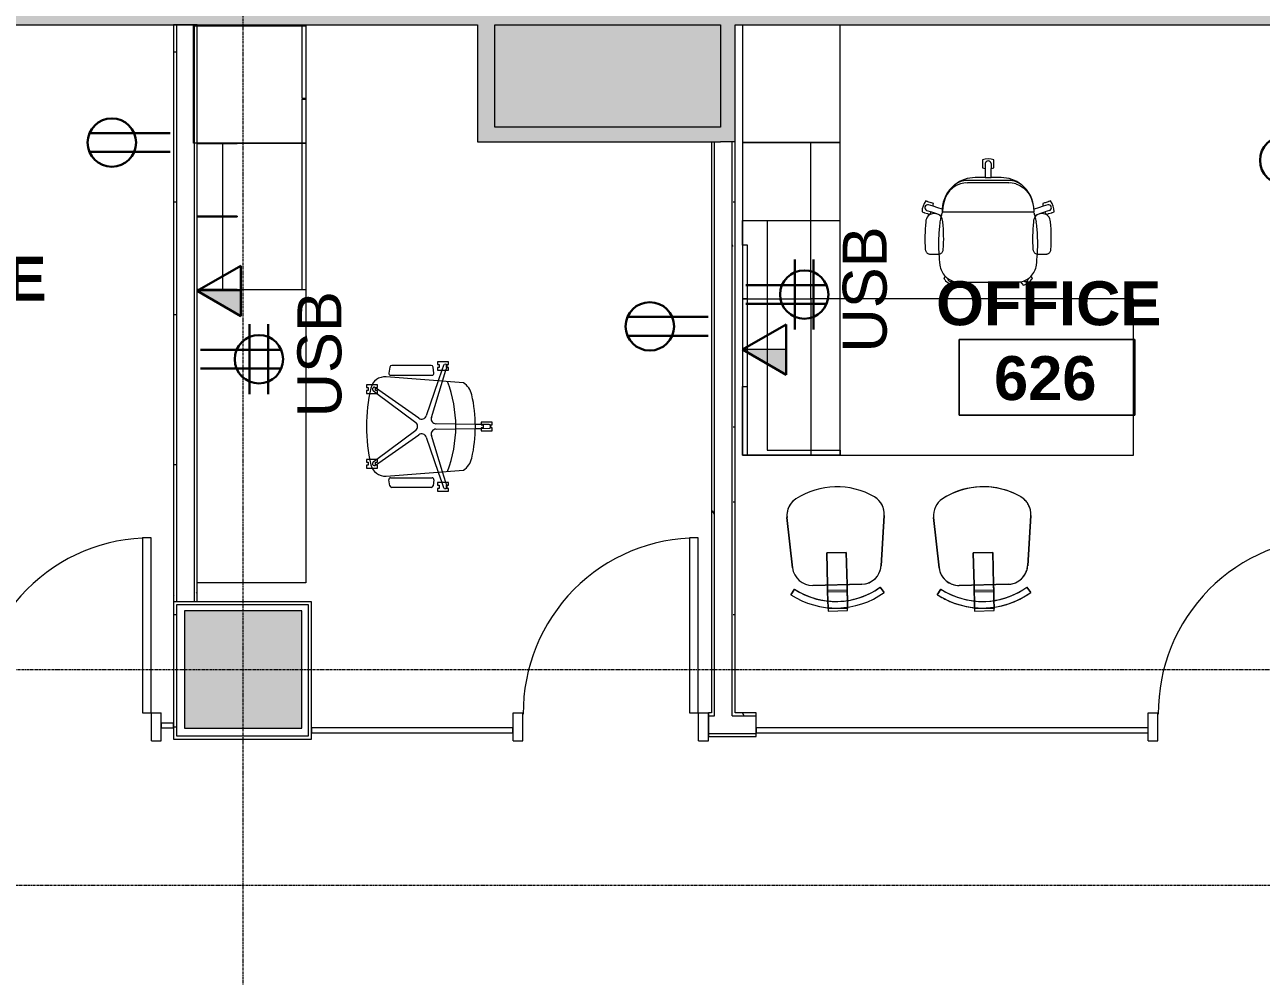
# Model space of a CAD drawing. Header units: inches. Extents: x 2468 to 4886, y -16 to 1381.
# Drawn here: x 3687.3 to 3940.4, y 517.3 to 712.1 of the extents above; entities that cross this region are included whole.
import ezdxf

# ---------------------------------------------------------------- set-up
doc = ezdxf.new("R2010")
doc.units = ezdxf.units.IN
doc.header["$MEASUREMENT"] = 0
doc.linetypes.add('Grid Line 1_2_', pattern=[0.875, 0.5, -0.125, 0.125, -0.125])
for name, color, linetype, lineweight in [('A-ANNO-NOTE', 131, 'Continuous', 30), ('A-AREA-IDEN', 2, 'Continuous', 9), ('A-DETL-GENF', 92, 'Continuous', 9), ('A-DETL-THIN', 151, 'Continuous', 9), ('A-DOOR', 31, 'Continuous', 13), ('A-DOOR-FRAM', 31, 'Continuous', 20), ('A-GLAZ-CURT', 52, 'Continuous', 9), ('A-WALL', 113, 'Continuous', 13), ('A-WALL-PATT', 111, 'Continuous', 13), ('I-FURN', 30, 'Continuous', 9), ('I-FURN-PNLS', 30, 'Continuous', 9), ('I-WALL', 2, 'Continuous', 13), ('S-COLS', 52, 'Continuous', 13), ('S-GRID', 1, 'Continuous', 9)]:
    doc.layers.add(name, color=color, linetype=linetype, lineweight=lineweight)
doc.styles.add('Swis721 Lt BT', font='swissl.ttf', dxfattribs={"height": 9})
doc.styles.add('Swis721 Lt BT_B', font='', dxfattribs={"height": 9})
doc.styles.get('Swis721 Lt BT_B').set_extended_font_data('Swis721 Lt BT', bold=True)
pattern_1 = [(0, (0, 0), (30.72, 7.68), [1.267, -21.773, 1.267, -21.773, -122.88]), (0, (0, 0), (30.72, 7.68), [-46.08, 1.267, -44.813, 1.267, -21.773, -53.76]), (0, (0, 0), (30.72, 7.68), [-115.2, 1.267, -14.093, 1.267, -37.133]), (120, (11.52, 3.84), (-22.011075, 22.7643), [1.267, -21.773, 1.267, -21.773, -122.88]), (120, (11.52, 3.84), (-22.011075, 22.7643), [-46.08, 1.267, -44.813, 1.267, -21.773, -53.76]), (120, (11.52, 3.84), (-22.011075, 22.7643), [-115.2, 1.267, -14.093, 1.267, -37.133]), (240, (15.36, 19.2), (-8.708925, -30.4443), [1.267, -21.773, 1.267, -21.773, -122.88]), (240, (15.36, 19.2), (-8.708925, -30.4443), [-46.08, 1.267, -44.813, 1.267, -21.773, -53.76]), (240, (15.36, 19.2), (-8.708925, -30.4443), [-115.2, 1.267, -14.093, 1.267, -37.133])]

# ---------------------------------------------------------------- blocks, each defined once
blk = doc.blocks.new('Concrete-Rectangular-Column - 24 x 24-4901126-6TH FLOOR POWER _ SIGNAL')
at = {"layer": 'S-COLS', "lineweight": 9}
blk.add_hatch(color=7, dxfattribs=at).paths.add_polyline_path([(-12, -12), (12, -12), (12, 12), (-12, 12), (-12, 8.85)], flags=0)
at = {"layer": 'S-COLS', "color": 8, "lineweight": 20}
for p, q in [((12, 12), (-12, 12)), ((-12, 12), (-12, -12)), ((12, -12), (12, 12)), ((-12, -12), (12, -12))]:
    blk.add_line(p, q, dxfattribs=at)
blk = doc.blocks.new('Single Flush - OTJ_SOLIDFLUSH_ALUM-6376844-6TH FLOOR POWER _ SIGNAL')
at = {"layer": 'A-DOOR', "lineweight": 20}
for p, q in [((16.15625, 38.25), (16.15625, 2.4375)), ((17.90625, 38.25), (16.15625, 38.25)), ((17.90625, 2.4375), (17.90625, 38.25)), ((16.15625, 2.4375), (17.90625, 2.4375))]:
    blk.add_line(p, q, dxfattribs=at)
at = {"layer": 'A-DOOR', "lineweight": 9}
blk.add_arc((17.90625, 2.4375), 35.8125, 90, 180.5, dxfattribs=at)
at = {"layer": 'A-DOOR-FRAM'}
for p, q in [((-20, -3.3125), (-20, 2.4375)), ((-20, 2.4375), (-18, 2.4375)), ((-18, -3.3125), (-18, 2.4375)), ((18.000004, -3.3125), (18.000004, 2.4375)), ((18.000004, 2.4375), (20.000004, 2.4375)), ((20.000004, -3.3125), (20.000004, 2.4375)), ((-20, -3.3125), (-18, -3.3125)), ((18.000004, -3.3125), (20.000004, -3.3125))]:
    blk.add_line(p, q, dxfattribs=at)
blk = doc.blocks.new('System Panel - Glazed-6290801-6TH FLOOR POWER _ SIGNAL')
at = {"layer": 'A-GLAZ-CURT', "lineweight": 13}
for p, q in [((40.125, 0.5), (-40.125, 0.5)), ((-40.125, 0.5), (-40.125, -0.5)), ((40.125, -0.5), (40.125, 0.5)), ((-40.125, -0.5), (40.125, -0.5))]:
    blk.add_line(p, q, dxfattribs=at)
blk = doc.blocks.new('Table-Teknion-Credenza_Top_for_Freestanding_Storage - CJCT20064-V2-6TH FLOOR POWER _ SIGNAL')
at = {"layer": 'I-FURN'}
for p, q in [((32, 10), (-32, 10)), ((-32, 10), (-32, 9)), ((-32, 9), (-32, -10)), ((32, -4), (32, 10)), ((32, -10), (32, -4)), ((-32, -10), (32, -10))]:
    blk.add_line(p, q, dxfattribs=at)
blk = doc.blocks.new('Storage-Teknion-Wall_Panel_Open_Shelves - CJWO3HF1432-V3-6TH FLOOR POWER _ SIGNAL')
at = {"layer": 'I-FURN'}
for p, q in [((16, 1), (-16, 1)), ((-16, 1), (-16, -13)), ((16, -13), (16, 1)), ((-16, -13), (16, -13))]:
    blk.add_line(p, q, dxfattribs=at)
blk = doc.blocks.new('Storage-Teknion-Wall_Panel_Under_Wall_Mount_Storage_Tackable - CJWUT2HF32-V4-6TH FLOOR POWER _ SIGNAL')
at = {"layer": 'I-FURN'}
for p, q in [((16, 0), (-16, 0)), ((-16, 0), (-16, -1)), ((-16, -1), (16, -1)), ((16, -1), (16, 0))]:
    blk.add_line(p, q, dxfattribs=at)
blk = doc.blocks.new('Support-Teknion-Power_Trunk_with_End_Gable - CJPTG292048-V5-6TH FLOOR POWER _ SIGNAL')
at = {"layer": 'I-FURN'}
for p, q in [((23, 15), (24, 15)), ((23, 9), (23, 15)), ((24, 15), (24, 9)), ((23, 0), (23, 9)), ((24, 9), (24, -4)), ((-24, 0), (-8, 0)), ((-24, -5), (-24, 0)), ((-8, 0), (23, 0)), ((-19, -5), (-24, -5)), ((-19, -4), (-19, -5)), ((10, -4), (-19, -4)), ((10, -5), (10, -4)), ((24, -5), (10, -5)), ((24, -4), (24, -5))]:
    blk.add_line(p, q, dxfattribs=at)
blk = doc.blocks.new('Table-Teknion-Run_Off_Fixed_Journal_Leg - CJRF3266-5115852-6TH FLOOR POWER _ SIGNAL')
at = {"layer": 'I-FURN'}
for p, q in [((33, 16), (-33, 16)), ((-33, 16), (-33, -16)), ((33, -16), (33, 16)), ((-33, -16), (33, -16))]:
    blk.add_line(p, q, dxfattribs=at)
blk = doc.blocks.new('Storage-Teknion-Tower_Pedestal_Coat_and_Open_Shelves - CJTPF692024-5115853-6TH FLOOR POWER _ SIGNAL')
at = {"layer": 'I-FURN'}
for p, q in [((12, 20), (-12, 20)), ((-12, 20), (-12, 0)), ((12, 0), (12, 20)), ((-12, 0), (12, 0))]:
    blk.add_line(p, q, dxfattribs=at)
blk = doc.blocks.new('Chair-Teknion-Projek - No Headrest_  Fixed T-Arms-5067827-6TH FLOOR POWER _ SIGNAL')
at = {"layer": 'I-FURN'}
for p, q in [((-1.18, 13.82), (-1.18, 13.45)), ((-1.18, 13.33), (-1.18, 12.66)), ((-0.6, 13.04), (-0.61, 12.02)), ((0.6, 13.04), (0.61, 12.02)), ((1.18, 13.45), (1.18, 13.82)), ((1.18, 12.66), (1.18, 13.33)), ((-0.63, 10.17), (-2.65, 10.17)), ((-1.18, 12.54), (-1.18, 12.17)), ((-0.61, 12.02), (-0.63, 10.17)), ((-0.63, 10.17), (0.64, 10.17)), ((0.64, 10.17), (0.61, 12.02)), ((2.65, 10.17), (0.64, 10.17)), ((1.18, 12.17), (1.18, 12.54)), ((4.23, 9.61), (-4.23, 9.61)), ((4.23, 9.07), (-4.23, 9.07)), ((-12.42, 5.28), (-12.78, 5.39)), ((-11.67, 5.03), (-12.31, 5.24)), ((12.31, 5.24), (11.67, 5.03)), ((12.78, 5.39), (12.42, 5.28)), ((-13.51, 3.15), (-13.15, 3.03)), ((-13.04, 2.99), (-12.4, 2.79)), ((-12.59, 3.46), (-11.62, 3.13)), ((-12.29, 2.75), (-11.93, 2.64)), ((-11.24, 4.3), (-12.21, 4.6)), ((-11.2, 4.88), (-11.56, 5)), ((-9.39, 3.16), (9.39, 3.16)), ((11.56, 5), (11.2, 4.88)), ((12.22, 4.6), (11.24, 4.3)), ((12.59, 3.46), (11.62, 3.13)), ((11.93, 2.64), (12.29, 2.75)), ((12.4, 2.79), (13.04, 2.99)), ((13.15, 3.03), (13.51, 3.15)), ((-11.87, -5.48), (-11.02, -5.48)), ((-11.02, -5.48), (-10.17, -5.48)), ((10.17, -5.48), (11.02, -5.48)), ((11.02, -5.48), (11.87, -5.48)), ((-8.76, -10.04), (-8.79, -10.09)), ((8.79, -10.09), (8.76, -10.04)), ((-8.86, -10.18), (-9.08, -10.49)), ((-7.17, -11.87), (-6.95, -11.57)), ((-6.88, -11.48), (-6.65, -11.17)), ((-5.91, -11.24), (5.91, -11.24)), ((6.65, -11.17), (6.88, -11.48)), ((6.95, -11.57), (7.17, -11.87)), ((9.08, -10.49), (8.86, -10.18))]:
    blk.add_line(p, q, dxfattribs=at)
at = {"layer": 'I-FURN', "flags": 128}
for points in [[(-11.62, 3.13), (-10.6, 2.79), (-9.58, 2.44)], [(-9.39, 3.72), (-10.32, 4.01), (-11.24, 4.3)], [(11.24, 4.3), (10.32, 4.01), (9.39, 3.72)], [(9.58, 2.44), (10.6, 2.79), (11.62, 3.13)]]:
    blk.add_lwpolyline(points, dxfattribs=at)
at = {"layer": 'I-FURN'}
for centre, radius, start, end in [((0, 10.37), 3.64, 71.0766, 108.9234), ((-1.12, 13.45), 0.062, 180, 255.4949), ((-1.12, 13.33), 0.062, 104.5051, 180), ((-1.12, 12.66), 0.062, 180, 255.4949), ((0, 12.99), 0.6, 4.6052, 175.3948), ((1.12, 13.45), 0.062, 284.5051, 0), ((1.12, 13.33), 0.062, 0, 75.4949), ((1.12, 12.66), 0.062, 284.5051, 0), ((-2.65, 3.42), 6.75, 90, 128.2502), ((-1.12, 12.54), 0.062, 104.5051, 180), ((0, 15.62), 3.65, 251.125, 260.3423), ((0, 15.62), 3.65, 279.6577, 288.875), ((1.12, 12.54), 0.062, 360, 75.4949), ((2.65, 3.42), 6.75, 51.7498, 90), ((-2.64, 3.42), 6.76, 128.2502, 177.4222), ((-4.23, 5.34), 4.26, 110.8332, 127.5604), ((-4.23, 5.34), 4.26, 90, 110.8332), ((-4.46, 4.82), 4.25, 86.8142, 106.3928), ((4.23, 5.34), 4.26, 69.1668, 90), ((4.46, 4.82), 4.25, 73.6072, 93.1858), ((4.23, 5.34), 4.26, 52.4396, 69.1668), ((2.64, 3.42), 6.76, 2.5778, 51.7498), ((-9.87, 3.21), 3.64, 143.0766, 180.9234), ((-12.44, 5.22), 0.062, 356.5051, 72), ((-12.33, 5.18), 0.062, 72, 147.4949), ((12.33, 5.18), 0.062, 32.5051, 108), ((12.44, 5.22), 0.062, 108, 183.4949), ((9.87, 3.21), 3.64, 359.0766, 36.9234), ((-13.13, 3.09), 0.062, 252, 327.4949), ((-13.02, 3.05), 0.062, 176.5051, 252), ((-12.36, 4.01), 0.6, 75.7003, 247.3948), ((-11.07, 1.13), 1.68, 88.2371, 181.0514), ((-12.38, 2.85), 0.062, 252, 327.4949), ((-12.27, 2.81), 0.062, 176.5051, 252), ((-14.86, 4.83), 3.65, 323.125, 332.3423), ((-11.69, 4.98), 0.062, 356.5051, 72), ((-11.58, 4.94), 0.062, 72, 147.4949), ((-14.86, 4.83), 3.65, 351.6577, 0.875), ((-10.97, 1.13), 1.68, 358.9487, 91.7629), ((-5.24, 1.24), 4.5, 154.7303, 164.55), ((-3.3, 3.44), 6.1, 177.3817, 182.6183), ((10.97, 1.13), 1.68, 88.2371, 181.0513), ((5.25, 1.25), 4.49, 15.4405, 25.2792), ((2.64, 3.42), 6.76, 357.851, 2.702), ((11.07, 1.13), 1.68, 358.9486, 91.7629), ((14.86, 4.83), 3.65, 179.125, 188.3423), ((11.58, 4.94), 0.062, 32.5051, 108), ((14.86, 4.83), 3.65, 207.6577, 216.875), ((11.69, 4.98), 0.062, 108, 183.4949), ((12.36, 4.01), 0.6, 292.6052, 103.3948), ((12.27, 2.81), 0.062, 288, 3.4949), ((12.38, 2.85), 0.062, 212.5051, 288), ((13.02, 3.05), 0.062, 288, 3.4949), ((13.13, 3.09), 0.062, 212.5051, 288), ((24.25, -3.32), 34.4, 172.6337, 177.3404), ((-1.73, 0.04), 8.21, 165.0008, 172.6326), ((-1.73, 0.04), 8.21, 163.0114, 165.0008), ((1.73, 0.04), 8.21, 14.9992, 16.9886), ((1.73, 0.04), 8.21, 7.3674, 14.9992), ((-24.25, -3.32), 34.4, 2.6596, 7.3663), ((24.63, -3.33), 34.78, 177.4079, 183.5219), ((-24.63, -3.33), 34.78, 356.4781, 2.5921), ((24.63, -3.33), 34.78, 183.5219, 187.2835), ((-24.63, -3.33), 34.78, 352.7165, 356.4781), ((-5.91, -7.24), 4, 187.2835, 224.5938), ((-8.74, -10.12), 0.062, 144, 219.4949), ((-5.91, -7.24), 4, 224.5938, 259.2841), ((5.91, -7.24), 4, 280.7159, 315.4062), ((5.91, -7.24), 4, 315.4062, 352.7165), ((8.74, -10.12), 0.062, 320.5051, 36), ((-6.1, -8.39), 3.64, 215.0766, 252.9234), ((-8.81, -10.22), 0.062, 68.5051, 144), ((-7.64, -10.51), 0.6, 177.9823, 306.3956), ((-6.93, -11.44), 0.062, 248.5051, 324), ((-7, -11.54), 0.062, 324, 39.4949), ((-5.91, -7.24), 4, 259.2841, 270), ((5.91, -7.24), 4, 270, 280.7159), ((6.93, -11.44), 0.062, 216, 291.4949), ((7, -11.54), 0.062, 140.5051, 216), ((6.1, -8.39), 3.64, 287.0766, 324.9234), ((7.64, -10.51), 0.6, 233.6044, 2.0177), ((8.81, -10.22), 0.062, 36, 111.4949)]:
    blk.add_arc(centre, radius, start, end, dxfattribs=at)
for points in [[(-5.66, 8.9), (-8.07, 8.21), (-9.33, 5.79), (-9.33, 3.16)], [(5.66, 8.9), (8.07, 8.21), (9.33, 5.79), (9.33, 3.16)], [(-12.75, 1.09), (-12.85, 0.16), (-12.97, -1.72), (-12.93, -3.6), (-12.86, -4.54)], [(-9.18, -4.54), (-9.11, -3.6), (-9.06, -1.72), (-9.18, 0.16), (-9.29, 1.09)], [(9.29, 1.09), (9.18, 0.16), (9.06, -1.72), (9.11, -3.6), (9.18, -4.54)], [(12.86, -4.54), (12.93, -3.6), (12.97, -1.72), (12.85, 0.16), (12.75, 1.09)], [(-12.86, -4.54), (-12.85, -4.63), (-12.82, -4.79), (-12.71, -5.02), (-12.55, -5.21), (-12.35, -5.36), (-12.12, -5.46), (-11.95, -5.48), (-11.87, -5.48)], [(-10.17, -5.48), (-10.08, -5.48), (-9.92, -5.46), (-9.68, -5.36), (-9.48, -5.21), (-9.32, -5.02), (-9.21, -4.79), (-9.18, -4.63), (-9.18, -4.54)], [(9.18, -4.54), (9.18, -4.63), (9.21, -4.79), (9.32, -5.02), (9.48, -5.21), (9.68, -5.36), (9.92, -5.46), (10.08, -5.48), (10.17, -5.48)], [(11.87, -5.48), (11.95, -5.48), (12.12, -5.46), (12.35, -5.36), (12.55, -5.21), (12.71, -5.02), (12.82, -4.79), (12.85, -4.63), (12.86, -4.54)]]:
    blk.add_open_spline(points, degree=3, dxfattribs=at)
blk = doc.blocks.new('Storage-Teknion-Pedestal_Unfinished_Top_2_High - CJPCSB2016-V6-6TH FLOOR POWER _ SIGNAL')
at = {"layer": 'I-FURN'}
for p, q in [((8, 20), (-8, 20)), ((-8, 20), (-8, 6)), ((8, 6), (8, 20)), ((-8, 6), (-8, 0)), ((8, 0), (8, 6)), ((-8, 0), (8, 0))]:
    blk.add_line(p, q, dxfattribs=at)
blk = doc.blocks.new('F-Chairs1 - Side 01-V8-6TH FLOOR POWER _ SIGNAL')
at = {"layer": 'I-FURN'}
for p, q in [((-9.07, 9.03), (-9.96, 19.32)), ((-9.96, 19.32), (-9.07, 9.03)), ((-9.07, 9.03), (-9.96, 19.32)), ((9.96, 19.32), (9.07, 9.03)), ((9.07, 9.03), (9.96, 19.32)), ((9.96, 19.32), (9.07, 9.03)), ((-2, 11.91), (-2, 5.32)), ((2, 11.91), (-2, 11.91)), ((-2, 11.91), (2, 11.91)), ((-2, 5.32), (-2, 11.91)), ((2, 11.91), (2, 5.32)), ((2, 5.32), (2, 11.91)), ((5.02, 5.32), (-5.02, 5.32)), ((-5.02, 5.32), (5.02, 5.32)), ((5.02, 5.32), (-5.02, 5.32)), ((-2, 5.32), (-2, 3.91)), ((-2, 4.21), (-2, 5.32)), ((2, 5.32), (2, 4.21)), ((2, 3.91), (2, 5.32)), ((-9.57, 3.52), (-8.8, 4.64)), ((-8.8, 4.64), (-9.57, 3.52)), ((-9.57, 3.52), (-8.8, 4.64)), ((2, 4.21), (-2, 4.21)), ((-2, 2.09), (-2, 4.21)), ((-2, 3.91), (-2, 2.09)), ((-2, 3.91), (2, 3.91)), ((2, 4.21), (2, 2.09)), ((2, 2.09), (2, 3.91)), ((8.8, 4.64), (9.57, 3.52)), ((9.57, 3.52), (8.8, 4.64)), ((8.8, 4.64), (9.57, 3.52)), ((-2, 2.09), (-2, 0.72)), ((-2, 0.72), (-2, 2.09)), ((-2, 0.72), (-2, 0)), ((-2, 0.46), (-2, 0.72)), ((2, 0.46), (-2, 0.46)), ((-2, 0.46), (-2, 0)), ((2, 0.46), (-2, 0.46)), ((2, 2.09), (2, 0.72)), ((2, 0.72), (2, 2.09)), ((2, 0.72), (2, 0.46)), ((2, 0), (2, 0.72)), ((2, 0), (2, 0.46)), ((-2, 0), (2, 0)), ((-2, 0), (2, 0))]:
    blk.add_line(p, q, dxfattribs=at)
for centre, radius, start, end in [((0, 10.06), 15.35, 58.407, 121.593), ((0, 10.06), 15.35, 58.407, 121.593), ((0, 10.06), 15.35, 58.407, 121.593), ((-5.91, 19.67), 4.06, 121.593, 184.9697), ((-5.91, 19.67), 4.06, 121.593, 184.9697), ((-5.91, 19.67), 4.06, 121.593, 172.2944), ((5.91, 19.67), 4.06, 355.0303, 58.407), ((5.91, 19.67), 4.06, 355.0303, 58.407), ((5.91, 19.67), 4.06, 45.7316, 58.407), ((5.91, 19.67), 4.06, 33.0563, 45.7316), ((5.91, 19.67), 4.06, 355.0303, 33.0563), ((-5.91, 19.67), 4.06, 172.2944, 184.9697), ((-5.02, 9.38), 4.06, 184.9697, 270), ((-5.02, 9.38), 4.06, 184.9697, 270), ((-5.02, 9.38), 4.06, 184.9697, 270), ((5.02, 9.38), 4.06, 270, 355.0303), ((5.02, 9.38), 4.06, 270, 355.0303), ((5.02, 9.38), 4.06, 270, 340.8585), ((5.02, 9.38), 4.06, 340.8585, 355.0303), ((0, 17.51), 16.94, 235.6197, 304.3803), ((0, 17.51), 16.94, 235.6197, 304.3803), ((0, 17.51), 16.94, 235.6197, 304.3803), ((0, 17.51), 15.59, 235.6197, 304.3803), ((0, 17.51), 15.59, 235.6197, 304.3803), ((0, 17.51), 15.59, 235.6197, 265.0885), ((0, 17.51), 15.59, 265.0885, 304.3803)]:
    blk.add_arc(centre, radius, start, end, dxfattribs=at)
blk = doc.blocks.new('F-Chairs1 - Side 01-V9-6TH FLOOR POWER _ SIGNAL')
at = {"layer": 'I-FURN'}
for p, q in [((-9.07, 9.03), (-9.96, 19.32)), ((-9.96, 19.32), (-9.07, 9.03)), ((-9.07, 9.03), (-9.96, 19.32)), ((9.96, 19.32), (9.07, 9.03)), ((9.07, 9.03), (9.96, 19.32)), ((9.96, 19.32), (9.07, 9.03)), ((-2, 11.91), (-2, 5.32)), ((2, 11.91), (-2, 11.91)), ((-2, 11.91), (2, 11.91)), ((-2, 5.32), (-2, 11.91)), ((2, 11.91), (2, 5.32)), ((2, 5.32), (2, 11.91)), ((5.02, 5.32), (-5.02, 5.32)), ((-5.02, 5.32), (5.02, 5.32)), ((5.02, 5.32), (-5.02, 5.32)), ((-2, 5.32), (-2, 3.91)), ((-2, 4.21), (-2, 5.32)), ((2, 5.32), (2, 4.21)), ((2, 3.91), (2, 5.32)), ((-9.57, 3.52), (-8.8, 4.64)), ((-8.8, 4.64), (-9.57, 3.52)), ((-9.57, 3.52), (-8.8, 4.64)), ((2, 4.21), (-2, 4.21)), ((-2, 2.09), (-2, 4.21)), ((-2, 3.91), (-2, 2.09)), ((-2, 3.91), (2, 3.91)), ((2, 4.21), (2, 2.09)), ((2, 2.09), (2, 3.91)), ((8.8, 4.64), (9.57, 3.52)), ((9.57, 3.52), (8.8, 4.64)), ((8.8, 4.64), (9.57, 3.52)), ((-2, 2.09), (-2, 0.72)), ((-2, 0.72), (-2, 2.09)), ((-2, 0.72), (-2, 0)), ((-2, 0.46), (-2, 0.72)), ((2, 0.46), (-2, 0.46)), ((-2, 0.46), (-2, 0)), ((2, 0.46), (-2, 0.46)), ((2, 2.09), (2, 0.72)), ((2, 0.72), (2, 2.09)), ((2, 0.72), (2, 0.46)), ((2, 0), (2, 0.72)), ((2, 0), (2, 0.46)), ((-2, 0), (2, 0)), ((-2, 0), (2, 0))]:
    blk.add_line(p, q, dxfattribs=at)
for centre, radius, start, end in [((0, 10.06), 15.35, 58.407, 121.593), ((0, 10.06), 15.35, 58.407, 121.593), ((0, 10.06), 15.35, 67.4335, 121.593), ((-5.91, 19.67), 4.06, 121.593, 184.9697), ((-5.91, 19.67), 4.06, 121.593, 184.9697), ((-5.91, 19.67), 4.06, 121.593, 184.9697), ((0, 10.06), 15.35, 58.407, 67.4335), ((5.91, 19.67), 4.06, 355.0303, 58.407), ((5.91, 19.67), 4.06, 355.0303, 58.407), ((5.91, 19.67), 4.06, 45.7316, 58.407), ((5.91, 19.67), 4.06, 33.0563, 45.7316), ((5.91, 19.67), 4.06, 20.3809, 33.0563), ((5.91, 19.67), 4.06, 7.7056, 20.3809), ((5.91, 19.67), 4.06, 355.0303, 7.7056), ((-5.02, 9.38), 4.06, 184.9697, 270), ((-5.02, 9.38), 4.06, 184.9697, 270), ((-5.02, 9.38), 4.06, 184.9697, 199.1415), ((-5.02, 9.38), 4.06, 199.1415, 227.4849), ((5.02, 9.38), 4.06, 270, 355.0303), ((5.02, 9.38), 4.06, 270, 355.0303), ((5.02, 9.38), 4.06, 326.6868, 340.8585), ((5.02, 9.38), 4.06, 340.8585, 355.0303), ((-5.02, 9.38), 4.06, 227.4849, 270), ((5.02, 9.38), 4.06, 270, 284.1717), ((5.02, 9.38), 4.06, 284.1717, 312.5151), ((5.02, 9.38), 4.06, 312.5151, 326.6868), ((0, 17.51), 16.94, 235.6197, 304.3803), ((0, 17.51), 16.94, 235.6197, 304.3803), ((0, 17.51), 16.94, 235.6197, 245.4426), ((0, 17.51), 15.59, 235.6197, 304.3803), ((0, 17.51), 15.59, 235.6197, 304.3803), ((0, 17.51), 15.59, 235.6197, 245.4426), ((0, 17.51), 16.94, 245.4426, 304.3803), ((0, 17.51), 15.59, 245.4426, 304.3803)]:
    blk.add_arc(centre, radius, start, end, dxfattribs=at)
blk = doc.blocks.new('System Panel - Glazed-6445323-6TH FLOOR POWER _ SIGNAL')
at = {"layer": 'A-GLAZ-CURT', "lineweight": 13}
for p, q in [((20.62, 0.5), (-20.62, 0.5)), ((-20.62, 0.5), (-20.62, -0.5)), ((20.62, -0.5), (20.62, 0.5)), ((-20.62, -0.5), (20.62, -0.5))]:
    blk.add_line(p, q, dxfattribs=at)
blk = doc.blocks.new('System Panel - Glazed-6411795-6TH FLOOR POWER _ SIGNAL')
at = {"layer": 'A-GLAZ-CURT', "lineweight": 13}
for p, q in [((14.28125, 0.5), (-56.78125, 0.5)), ((-56.78125, 0.5), (-56.78125, -0.5)), ((14.28125, -0.5), (14.28125, 0.5)), ((56.78125, 0.5), (54.28125, 0.5)), ((54.28125, 0.5), (54.28125, -0.5)), ((56.78125, -0.5), (56.78125, 0.5)), ((-56.78125, -0.5), (14.28125, -0.5)), ((54.28125, -0.5), (56.78125, -0.5))]:
    blk.add_line(p, q, dxfattribs=at)
blk = doc.blocks.new('F - EXECUTIVE DESK 4 - F - EXECUTIVE DESK 4-V52-6TH FLOOR POWER _ SIGNAL')
at = {"layer": 'I-FURN'}
for p, q in [((-0.87, -24.87), (-0.87, -27.11)), ((-0.31, -24.87), (-0.87, -24.87)), ((-0.31, -25.24), (-0.31, -24.87)), ((0.31, -25.24), (-0.31, -25.24)), ((0.88, -24.86), (0.31, -24.86)), ((0.31, -24.86), (0.31, -25.24)), ((0.88, -27.11), (0.88, -24.86)), ((-0.87, -27.11), (-0.31, -27.11)), ((-0.4, -27.11), (-0.42, -28.36)), ((-0.38, -25.5), (-0.4, -27.11)), ((-0.31, -27.11), (-0.31, -26.74)), ((-0.31, -26.74), (0.31, -26.74)), ((0.31, -26.74), (0.31, -27.11)), ((0.31, -27.11), (0.88, -27.11)), ((0.4, -27.11), (0.38, -25.5)), ((0.42, -28.36), (0.4, -27.11)), ((-0.42, -28.36), (-0.55, -36.38)), ((0.55, -36.38), (0.42, -28.36)), ((-8.94, -30.77), (-10.16, -46.57)), ((10.16, -46.57), (8.94, -30.77)), ((-13.24, -33.85), (-13.24, -36.1)), ((-12.68, -33.85), (-13.24, -33.85)), ((-12.68, -34.22), (-12.68, -33.85)), ((-12.05, -34.22), (-12.68, -34.22)), ((-12.48, -34.84), (-11.49, -35.18)), ((-12.05, -34.18), (-12.25, -34.12)), ((-11.49, -33.84), (-12.05, -33.84)), ((-12.05, -33.84), (-12.05, -34.22)), ((-11.49, -34.36), (-12.01, -34.2)), ((-11.49, -36.1), (-11.49, -33.84)), ((-9.27, -35.04), (-11.49, -34.36)), ((-11.49, -35.18), (-9.34, -35.92)), ((-1.84, -37.32), (-9.27, -35.04)), ((9.27, -35.04), (1.84, -37.32)), ((11.49, -34.36), (9.27, -35.04)), ((9.34, -35.92), (11.49, -35.18)), ((11.49, -33.85), (11.49, -36.1)), ((12.05, -33.85), (11.49, -33.85)), ((12.01, -34.2), (11.49, -34.36)), ((11.49, -35.18), (12.48, -34.84)), ((12.05, -34.22), (12.05, -33.85)), ((12.25, -34.12), (12.05, -34.18)), ((12.68, -34.22), (12.05, -34.22)), ((13.24, -33.84), (12.68, -33.84)), ((12.68, -33.84), (12.68, -34.22)), ((13.24, -36.1), (13.24, -33.84)), ((-13.24, -36.1), (-12.68, -36.1)), ((-12.68, -36.1), (-12.68, -35.72)), ((-12.68, -35.72), (-12.05, -35.72)), ((-12.48, -37.34), (-12.48, -45.45)), ((-10.93, -36.8), (-12.16, -36.97)), ((-12.05, -35.72), (-12.05, -36.1)), ((-12.05, -36.1), (-11.49, -36.1)), ((-10.5, -45.67), (-10.5, -37.17)), ((-9.34, -35.92), (-2.18, -38.37)), ((2.18, -38.37), (9.34, -35.92)), ((10.5, -45.67), (10.5, -37.17)), ((10.93, -36.8), (12.16, -36.97)), ((11.49, -36.1), (12.05, -36.1)), ((12.05, -36.1), (12.05, -35.72)), ((12.05, -35.72), (12.68, -35.72)), ((12.48, -37.34), (12.48, -45.45)), ((12.68, -35.72), (12.68, -36.1)), ((12.68, -36.1), (13.24, -36.1)), ((-1.69, -39.89), (-7.92, -48.75)), ((7.92, -48.75), (1.69, -39.89)), ((-6.77, -48.48), (-0.8, -40.54)), ((0.8, -40.54), (6.77, -48.48)), ((-12.17, -45.82), (-10.94, -46.04)), ((12.17, -45.82), (10.94, -46.04)), ((-8.52, -48.38), (-8.52, -49.48)), ((-7.95, -48.38), (-8.52, -48.38)), ((-8.52, -49.48), (-8.52, -50.63)), ((-7.95, -48.75), (-7.95, -48.38)), ((-7.33, -48.75), (-7.95, -48.75)), ((-7.95, -50.63), (-7.95, -50.25)), ((-7.95, -50.25), (-7.33, -50.25)), ((-6.77, -48.38), (-7.33, -48.38)), ((-7.33, -48.38), (-7.33, -48.75)), ((-7.33, -49.23), (-6.77, -48.48)), ((-7.33, -50.25), (-7.33, -50.63)), ((-6.77, -49.91), (-6.77, -48.38)), ((-6.77, -50.63), (-6.77, -49.91)), ((6.77, -48.38), (6.77, -49.91)), ((7.33, -48.38), (6.77, -48.38)), ((6.77, -48.48), (7.33, -49.23)), ((6.77, -49.91), (6.77, -50.63)), ((7.33, -48.75), (7.33, -48.38)), ((7.95, -48.75), (7.33, -48.75)), ((7.33, -50.63), (7.33, -50.25)), ((7.33, -50.25), (7.95, -50.25)), ((8.52, -48.38), (7.95, -48.38)), ((7.95, -48.38), (7.95, -48.75)), ((7.95, -50.25), (7.95, -50.63)), ((8.52, -49.48), (8.52, -48.38)), ((8.52, -50.63), (8.52, -49.48)), ((-8.52, -50.63), (-7.95, -50.63)), ((-7.33, -50.63), (-6.77, -50.63)), ((6.77, -50.63), (7.33, -50.63)), ((7.95, -50.63), (8.52, -50.63)), ((-58, -77.06), (-58, -85.25)), ((-57.94, -77.06), (-58, -77.06)), ((-58, -77.06), (-57.94, -77.06)), ((-58, -85.25), (-58, -77.06)), ((-57.94, -85.25), (-57.94, -77.06)), ((-57.94, -77.06), (-57.94, -85.25)), ((-43, -77.06), (-43.06, -77.06)), ((-43.06, -77.06), (-43.06, -85.25)), ((-43.06, -85.25), (-43.06, -77.06)), ((-43.06, -77.06), (-43, -77.06)), ((-43, -77.06), (-43, -85.25)), ((-42.94, -77.06), (-43, -77.06)), ((-43, -77.06), (-42.94, -77.06)), ((-43, -85.25), (-43, -77.06)), ((-43, -85.25), (-43, -77.06)), ((-43, -77.06), (-43, -85.25)), ((-42.94, -85.25), (-42.94, -77.06)), ((-42.94, -77.06), (-42.94, -85.25)), ((-28, -77.06), (-28.06, -77.06)), ((-28.06, -77.06), (-28.06, -85.25)), ((-28.06, -85.25), (-28.06, -77.06)), ((-28.06, -77.06), (-28, -77.06)), ((-28, -85.25), (-28, -77.06)), ((-28, -77.06), (-28, -85.25))]:
    blk.add_line(p, q, dxfattribs=at)
for centre, radius, start, end in [((0, -25.5), 0.377, 150, 180), ((0, -25.5), 0.377, 135.7143, 146.4418), ((0, -25.5), 0.377, 45, 135), ((0, -25.5), 0.377, 360, 30), ((-5.62, -32.91), 3.95, 102.6919, 147.3081), ((0, -57.86), 29.53, 77.3081, 102.6919), ((5.62, -32.91), 3.95, 32.6919, 77.3081), ((0, -57.72), 25.39, 68.7648, 111.2352), ((-12.36, -34.48), 0.377, 147, 207), ((-12.36, -34.48), 0.377, 135.4685, 146.0849), ((-12.36, -34.48), 0.377, 213.3586, 252), ((-12.36, -34.48), 0.377, 72, 132), ((12.36, -34.48), 0.377, 48, 108), ((12.36, -34.48), 0.377, 288, 326.6414), ((12.36, -34.48), 0.377, 333, 33), ((-12.1, -37.34), 0.375, 98, 180), ((-10.87, -37.17), 0.375, 0, 98), ((-1.55, -36.37), 1, 252.9088, 306), ((-1.55, -36.37), 1, 306, 359.0912), ((1.55, -36.37), 1, 180.9088, 234), ((1.55, -36.37), 1, 234, 287.0912), ((10.87, -37.17), 0.375, 82, 180), ((12.1, -37.34), 0.375, 0, 82), ((-2.51, -39.31), 1, 44.5456, 71.0912), ((-2.51, -39.31), 1, 18, 42.0341), ((-2.51, -39.31), 1, 324.9088, 18), ((0, -41.14), 1, 90, 143.0912), ((0, -41.14), 1, 36.9088, 90), ((2.51, -39.31), 1, 162, 215.0912), ((2.51, -39.31), 1, 137.9659, 162), ((2.51, -39.31), 1, 108.9088, 135.4544), ((-12.1, -45.45), 0.375, 180, 260), ((12.1, -45.45), 0.375, 280, 0), ((-10.87, -45.67), 0.375, 260, 0), ((-7.17, -46.8), 3, 175.5851, 256.8074), ((7.17, -46.8), 3, 283.1926, 4.4149), ((10.87, -45.67), 0.375, 180, 280), ((-7.64, -49.02), 0.377, 159, 174), ((-7.64, -49.02), 0.377, 174, 189), ((-7.64, -49.02), 0.377, 189, 204), ((-7.64, -49.02), 0.377, 146.3254, 159), ((-7.64, -49.02), 0.377, 204, 213.3715), ((-7.64, -49.02), 0.377, 219, 249), ((0, -16.2), 34.43, 256.8074, 283.1926), ((-7.64, -49.02), 0.377, 249, 264), ((-7.64, -49.02), 0.377, 264, 277.2472), ((-7.64, -49.02), 0.377, 279, 294), ((-7.64, -49.02), 0.377, 294, 309), ((-7.64, -49.02), 0.377, 309, 324), ((7.64, -49.02), 0.377, 216, 231), ((7.64, -49.02), 0.377, 231, 276), ((7.64, -49.02), 0.377, 277.2408, 321), ((7.64, -49.02), 0.377, 21, 33.6746), ((7.64, -49.02), 0.377, 326.6285, 21)]:
    blk.add_arc(centre, radius, start, end, dxfattribs=at)
at = {"layer": 'I-FURN-PNLS'}
for p, q in [((-82, -63), (-58, -63)), ((-82, -86), (-82, -63)), ((-82, -63), (-67.12, -63)), ((-82, -63.75), (-82, -63)), ((-82, -63), (-67.12, -63)), ((-82, -63.75), (-82, -63)), ((-82, -63), (-67.12, -63)), ((-82, -63.75), (-82, -63)), ((-67.12, -63), (-67.12, -63.75)), ((-67.12, -63), (-67.12, -63.75)), ((-67.12, -63), (-67.12, -63.75)), ((-67, -63), (-58, -63)), ((-67, -63.75), (-67, -63)), ((-58, -63), (-58, -86)), ((-58, -63), (-58, -63.75)), ((-58, -63), (-28, -63)), ((-58, -63.75), (-58, -63)), ((-58, -63), (-28, -63)), ((-58, -63.75), (-58, -63)), ((-58, -63), (-28, -63)), ((-58, -63.75), (-58, -63)), ((-58, -63), (32, -63)), ((-58, -77.06), (-58, -63)), ((-28, -63), (-28, -63.75)), ((-28, -63), (-28, -63.75)), ((-28, -63), (-28, -63.75)), ((32, -63), (32, -85.25)), ((-67.12, -63.75), (-82, -63.75)), ((-67.12, -63.75), (-82, -63.75)), ((-67.12, -63.75), (-82, -63.75)), ((-58, -63.75), (-67, -63.75)), ((-58, -77.06), (-58, -63.75)), ((-28, -63.75), (-58, -63.75)), ((-28, -63.75), (-58, -63.75)), ((-28, -63.75), (-28, -77.06)), ((-58, -77.06), (-57.94, -77.06)), ((-58, -85.25), (-58, -77.06)), ((-58, -80), (-58, -77.06)), ((-58, -85.25), (-58, -77.06)), ((-57.94, -77.06), (-57.94, -85.25)), ((-43.06, -77.06), (-43, -77.06)), ((-43.06, -85.25), (-43.06, -77.06)), ((-43, -77.06), (-42.94, -77.06)), ((-43, -85.25), (-43, -77.06)), ((-43, -77.06), (-43, -85.25)), ((-42.94, -77.06), (-42.94, -85.25)), ((-28.06, -77.06), (-28, -77.06)), ((-28.06, -85.25), (-28.06, -77.06)), ((-28, -77.06), (-28, -85.25)), ((-28, -77.06), (-28, -80)), ((-43.06, -80), (-57.94, -80)), ((-28.06, -80), (-42.94, -80)), ((-58, -86), (-82, -86))]:
    blk.add_line(p, q, dxfattribs=at)
blk = doc.blocks.new('Room Tag - Room Name and Number-3379422-6TH FLOOR POWER _ SIGNAL')
at = {"layer": 'A-AREA-IDEN'}
for p, q in [((-0.1881, -0.1636), (-0.1881, -0.0018)), ((-0.1881, -0.0018), (0.1869, -0.0018)), ((0.1869, -0.0018), (-0.1881, -0.0018)), ((-0.1881, -0.0018), (-0.1881, -0.1636)), ((0.1869, -0.0018), (0.1869, -0.1636)), ((0.1869, -0.1636), (0.1869, -0.0018)), ((0.1869, -0.1636), (-0.1881, -0.1636)), ((-0.1881, -0.1636), (0.1869, -0.1636))]:
    blk.add_line(p, q, dxfattribs=at)

msp = doc.modelspace()

# ---------------------------------------------------------------- hatches: boundary and pattern name
at = {"layer": 'A-ANNO-NOTE', "lineweight": 9}
for points in [[(3731.56, 652.46), (3731.56, 657.62), (3722.62, 657.62)], [(3843.18, 640.46), (3843.18, 645.62), (3834.25, 645.62)]]:
    msp.add_hatch(color=256, dxfattribs=at).paths.add_polyline_path(points, flags=0)
at = {"layer": 'A-DETL-GENF'}
h = msp.add_hatch(color=9, dxfattribs=at)
h.paths.add_polyline_path([(3783.5, 691.12), (3829.75, 691.12), (3829.75, 712.12), (3783.5, 712.12), (3783.5, 709.01)], flags=0)
h.paths.add_polyline_path([(3839.7, 715.62), (3960.5, 715.62), (3960.5, 808.12), (3960, 808.12), (3960, 831.12), (3957.25, 831.12), (3957.25, 833.98), (3917.25, 833.98), (3917.25, 831.12), (3916, 831.12), (3916, 808.62), (3783.5, 808.62), (3783.5, 715.62), (3835.12, 715.62)], flags=0)
h.paths.add_polyline_path([(3780, 715.62), (3780, 831.12), (3744, 831.12), (3744, 808.12), (3720, 808.12), (3720, 831.12), (3718.25, 831.12), (3718.25, 833.98), (3678.25, 833.98), (3678.25, 831.12), (3676, 831.12), (3676, 715.62), (3776.06, 715.62)], flags=0)
h.paths.add_polyline_path([(3672.5, 715.62), (3672.5, 831.12), (3643.5, 831.12), (3643.5, 715.62)], flags=0)
h.paths.add_polyline_path([(3969.31, 766.13), (3982.75, 766.13), (3982.75, 808.12), (3964, 808.12), (3964, 766.13)], flags=0)
h.paths.add_polyline_path([(2815.72, 1310.42), (2809.11, 1330.21), (2811, 1330.85), (2817.62, 1311.05)], flags=0)
h.paths.add_polyline_path([(2662.35, 805.76), (2833.81, 865.19), (2817.01, 915.45), (2808.71, 912.67), (2787.78, 975.27), (2795.61, 977.89), (2771.67, 1049.52), (2757.94, 1044.93), (2750.33, 1067.69), (2773.1, 1075.3), (2780.7, 1052.54), (2776.41, 1051.1), (2801.46, 976.15), (2793.63, 973.54), (2812.34, 917.58), (2819.22, 919.88), (2837.85, 864.14), (2922.38, 892.4), (2921.3, 895.52), (2921.77, 895.69), (2903.61, 948.09), (2940.61, 960.46), (2946.33, 943.39), (2990.89, 958.29), (2982.89, 982.23), (2986.21, 983.34), (2986.92, 981.21), (3035.29, 997.38), (3034.02, 1001.17), (3037.82, 1002.44), (3036.55, 1006.23), (3040.34, 1007.5), (3028.3, 1043.54), (3024.5, 1042.29), (3023.23, 1046.07), (3019.44, 1044.8), (3018.17, 1048.59), (3012.48, 1046.69), (3011.37, 1050.01), (3045.52, 1061.42), (2993.52, 1216.96), (2845.1, 1167.35), (2876.96, 1072.03), (2919.16, 1086.14), (2939.29, 1025.91), (2968.69, 1035.74), (2973.53, 1021.28), (2970.21, 1020.17), (2966.48, 1031.31), (2929.08, 1018.81), (2927.97, 1022.13), (2930.76, 1023.06), (2912.53, 1077.6), (2868.9, 1063.01), (2887.13, 1008.48), (2895.72, 1011.35), (2896.83, 1008.03), (2884.92, 1004.05), (2834.67, 1154.37), (2833.37, 1153.94), (2826.91, 1173.26), (2846.23, 1179.72), (2836.84, 1207.82), (2848.69, 1211.78), (2857.89, 1184.28), (2938.5, 1211.22), (2906.8, 1306.07), (2826.19, 1279.12), (2835.38, 1251.61), (2823.52, 1247.65), (2803.89, 1306.46), (2815.72, 1310.42), (2824.92, 1282.91), (2905.53, 1309.86), (2897.68, 1333.34), (2810.17, 1333.34), (2810.92, 1331.08), (2809.03, 1330.45), (2808.06, 1333.34), (2661, 1333.34), (2670.13, 1306.03), (2658.28, 1302.07), (2649.08, 1329.57), (2560.85, 1300.08), (2592.56, 1205.24), (2680.78, 1234.73), (2671.59, 1262.24), (2683.45, 1266.2), (2703.1, 1207.4), (2691.25, 1203.43), (2682.05, 1230.94), (2593.82, 1201.45), (2625.53, 1106.6), (2713.76, 1136.1), (2704.56, 1163.6), (2716.42, 1167.56), (2725.81, 1139.47), (2745.11, 1145.92), (2751.57, 1126.59), (2751.21, 1126.48), (2763.58, 1089.49), (2758.84, 1087.9), (2742.83, 1135.8), (2576.39, 1080.16), (2605.71, 992.43), (2750.33, 1040.78), (2751.44, 1037.46), (2603.5, 988), (2506.5, 1278.2), (2552.5, 1293.58), (2553.61, 1290.26), (2510.93, 1275.99), (2574.8, 1084.9), (2617.47, 1099.17), (2616.04, 1103.43), (2622.21, 1105.49), (2546.04, 1333.34), (2499.16, 1333.34), (2499.16, 1306.46), (2495.66, 1306.46), (2495.66, 1333.34), (2470.57, 1333.34), (2470.57, 1306.46), (2484.96, 1306.46), (2588.65, 996.28), (2597.66, 999.29), (2660.71, 810.66)], flags=0)
h.paths.add_polyline_path([(3830.75, 812.12), (3885.5, 812.12), (3885.5, 831.12), (3872, 831.12), (3872, 833.98), (3797, 833.98), (3797, 831.12), (3783.5, 831.12), (3783.5, 812.12), (3829.54, 812.12)], flags=0)
h.paths.add_polyline_path([(3912.5, 812.12), (3912.5, 831.12), (3889, 831.12), (3889, 812.12)], flags=0)
h.paths.add_polyline_path([(3678.54, 896.62), (3714.46, 896.62), (3714.46, 1046.38), (3693.25, 1046.38), (3693.25, 1073.88), (3714.46, 1073.88), (3714.46, 1311.48), (3712, 1311.48), (3712, 1309.88), (3710, 1309.88), (3710, 1311.48), (3634, 1311.48), (3634, 1309.88), (3632, 1309.88), (3632, 1311.48), (3592, 1311.48), (3592, 1309.88), (3590, 1309.88), (3590, 1311.48), (3514, 1311.48), (3514, 1309.88), (3512, 1309.88), (3512, 1311.48), (3472, 1311.48), (3472, 1309.88), (3470, 1309.88), (3470, 1311.48), (3394, 1311.48), (3394, 1309.88), (3392, 1309.88), (3392, 1311.48), (3352, 1311.48), (3352, 1309.88), (3350, 1309.88), (3350, 1311.48), (3274, 1311.48), (3274, 1309.88), (3272, 1309.88), (3272, 1311.48), (3232, 1311.48), (3232, 1309.88), (3230, 1309.88), (3230, 1311.48), (3154, 1311.48), (3154, 1309.88), (3152, 1309.88), (3152, 1311.48), (3112, 1311.48), (3112, 1309.88), (3110, 1309.88), (3110, 1311.48), (3034, 1311.48), (3034, 1309.88), (3032, 1309.88), (3032, 1307.13), (2992.74, 1307.13), (2992.74, 1311.48), (2975.11, 1311.48), (3002.76, 1228.75), (2949.18, 1210.84), (2951.16, 1204.91), (2994.79, 1219.49), (3047.41, 1062.06), (3050.26, 1063.01), (3011, 1180.45), (3011, 1285.62), (3013, 1285.62), (3013, 1180.77), (3071.49, 1005.79), (2988.03, 977.89), (2998.69, 946.01), (2917.44, 918.86), (2925.15, 896.62), (3527.55, 896.62)], flags=0)
h.paths.add_polyline_path([(2917.41, 918.96), (2918.1, 919.19), (2939.36, 929.99), (2916.26, 922.27)], flags=0)
h.paths.add_polyline_path([(2915.93, 923.23), (2942.21, 932.01), (2934.61, 954.76), (2908.07, 945.89), (2908.46, 944.78)], flags=0)
h.paths.add_polyline_path([(2945.53, 933.12), (2946.01, 933.28), (2944.47, 937.89), (2943.99, 937.73)], flags=0)
h.paths.add_polyline_path([(2949.33, 934.39), (2993.9, 949.29), (2992.36, 953.9), (2947.79, 939), (2949.14, 934.95)], flags=0)
h.paths.add_polyline_path([(2942.53, 942.12), (2943, 942.28), (2938.4, 956.03), (2937.93, 955.87), (2942.21, 943.05)], flags=0)
h.paths.add_polyline_path([(3037.19, 998.01), (3068.49, 1008.47), (3051.21, 1060.16), (3050.73, 1060), (3058.34, 1037.24), (3035.58, 1029.63), (3027.97, 1052.39), (3019.91, 1049.7), (3020.7, 1047.33), (3024.5, 1048.6), (3025.76, 1044.8), (3029.56, 1046.07), (3042.87, 1006.24), (3039.08, 1004.97), (3040.34, 1001.17), (3036.55, 999.91), (3037.15, 998.14)], flags=0)
h.paths.add_polyline_path([(3240, 1048.12), (3240, 1072.12), (3264, 1072.12), (3264, 1048.12)], flags=0)
h.paths.add_polyline_path([(3714.46, 1049.38), (3714.46, 1070.88), (3696.25, 1070.88), (3696.25, 1049.38)], flags=0)
h.paths.add_polyline_path([(3484.88, 1050.25), (3484.88, 1064.25), (3499.63, 1064.25), (3499.63, 1050.25)], flags=0)
h.paths.add_polyline_path([(3505.94, 1050.25), (3505.94, 1064.25), (3520.69, 1064.25), (3520.69, 1050.25)], flags=0)
h.paths.add_polyline_path([(2865.58, 1068.23), (2875.06, 1071.4), (2842.56, 1168.61), (2849.2, 1170.83), (2847.3, 1176.52), (2831.18, 1171.13), (2864.52, 1071.4)], flags=0)
h.paths.add_polyline_path([(2727.51, 1134.37), (2741.72, 1139.12), (2741.56, 1139.59), (2727.35, 1134.84)], flags=0)
h.paths.add_polyline_path([(2726.42, 1138.35), (2742.56, 1143.75), (2734.17, 1141.6), (2726.22, 1138.94), (2726.25, 1138.86)], flags=0)
h.paths.add_polyline_path([(2702.67, 1162.97), (2696.05, 1182.77), (2697.94, 1183.4), (2704.56, 1163.6)], flags=0)
h.paths.add_polyline_path([(2695.97, 1183), (2689.35, 1202.8), (2691.25, 1203.43), (2697.86, 1183.64), (2696.05, 1183.03)], flags=0)
h.paths.add_polyline_path([(2848.69, 1211.78), (2842.08, 1231.58), (2843.97, 1232.21), (2850.59, 1212.41), (2849.2, 1211.95)], flags=0)
h.paths.add_polyline_path([(2941.82, 1212.33), (2998.25, 1231.2), (2964.11, 1333.34), (2901.37, 1333.34), (2941.13, 1214.39)], flags=0)
h.paths.add_polyline_path([(2842, 1231.82), (2835.38, 1251.61), (2837.28, 1252.25), (2843.89, 1232.45), (2842.08, 1231.84)], flags=0)
h.paths.add_polyline_path([(2669.69, 1261.6), (2663.08, 1281.4), (2664.97, 1282.03), (2671.59, 1262.24)], flags=0)
h.paths.add_polyline_path([(2663, 1281.64), (2656.38, 1301.44), (2658.28, 1302.07), (2664.89, 1282.27), (2663.08, 1281.66)], flags=0)
h.paths.add_polyline_path([(3484.88, 1293.13), (3484.87, 1293.13), (3484.88, 1307.13), (3499.62, 1307.13), (3499.62, 1293.13)], flags=0)
h.paths.add_polyline_path([(3244.62, 1293.13), (3244.62, 1307.13), (3259.37, 1307.13), (3259.37, 1293.13)], flags=0)
h.paths.add_polyline_path([(3011, 1293.13), (3004.37, 1293.13), (3004.37, 1307.13), (3019.12, 1307.13), (3019.12, 1293.13), (3013, 1293.13)], flags=0)
h.paths.add_polyline_path([(2559.58, 1303.87), (2647.74, 1333.34), (2549.73, 1333.34), (2558.72, 1306.46)], flags=0)
at = {"layer": 'A-WALL-PATT', "lineweight": 9}
for points in [[(3780, 691.12), (3783.5, 691.12), (3783.5, 831.12), (3780, 831.12), (3780, 712.12)], [(3832.12, 688.12), (3832.75, 688.12), (3832.75, 712.12), (3829.75, 712.12), (3829.75, 688.12)], [(3827.87, 688.12), (3829.75, 688.12), (3829.75, 691.12), (3780, 691.12), (3780, 688.12), (3783.5, 688.12)]]:
    msp.add_hatch(color=7, dxfattribs=at).paths.add_polyline_path(points, flags=0)
h = msp.add_hatch(color=7, dxfattribs=at)
h.paths.add_polyline_path([(3783.5, 712.12), (3960.5, 712.12), (3960.5, 715.62), (3783.5, 715.62)], flags=0)
h.paths.add_polyline_path([(3722.62, 712.12), (3780, 712.12), (3780, 715.62), (3643.5, 715.62), (3643.5, 712.12), (3722, 712.12)], flags=0)
h = msp.add_hatch(dxfattribs=at)
h.set_pattern_fill('FP_1', color=256, style=0, pattern_type=2)
h.set_pattern_definition(pattern_1)
h.paths.add_polyline_path([(3717.75, 593.94), (3718.37, 593.94), (3718.37, 712.12), (3717.75, 712.12), (3717.75, 660.85)], flags=0)
h = msp.add_hatch(dxfattribs=at)
h.set_pattern_fill('FP_1', color=256, style=0, pattern_type=2)
h.set_pattern_definition(pattern_1)
h.paths.add_polyline_path([(3722.62, 593.94), (3722.62, 687.87), (3722, 687.87), (3722, 593.94)], flags=0)
h.paths.add_polyline_path([(3722.62, 711.87), (3722.62, 712.12), (3722, 712.12), (3722, 711.87)], flags=0)
h = msp.add_hatch(dxfattribs=at)
h.set_pattern_fill('FP_1', color=256, style=0, pattern_type=2)
h.set_pattern_definition(pattern_1)
h.paths.add_polyline_path([(3828.5, 571.25), (3828.5, 688.12), (3827.87, 688.12), (3827.87, 571.25)], flags=0)
h = msp.add_hatch(dxfattribs=at)
h.set_pattern_fill('FP_1', color=256, style=0, pattern_type=2)
h.set_pattern_definition(pattern_1)
h.paths.add_polyline_path([(3832.75, 571.25), (3832.75, 688.12), (3832.12, 688.12), (3832.12, 571.25)], flags=0)
h = msp.add_hatch(dxfattribs=at)
h.set_pattern_fill('FP_1', color=256, style=0, pattern_type=2)
h.set_pattern_definition(pattern_1)
h.paths.add_polyline_path([(3717.75, 565.87), (3718.37, 565.87), (3718.33, 593.94), (3717.75, 593.94), (3717.75, 568.12)], flags=0)
h = msp.add_hatch(dxfattribs=at)
h.set_pattern_fill('FP_1', color=256, style=0, pattern_type=2)
h.set_pattern_definition(pattern_1)
h.paths.add_polyline_path([(3957.25, 570.63), (3957.75, 570.63), (3957.75, 571.25), (3957.25, 571.25)], flags=0)
h.paths.add_polyline_path([(3832.75, 570.63), (3837, 570.63), (3837, 571.25), (3832.12, 571.25), (3832.12, 570.63)], flags=0)
h.paths.add_polyline_path([(3828.5, 570.63), (3828.5, 571.25), (3827.25, 571.25), (3827.25, 570.63), (3827.87, 570.63)], flags=0)

# ---------------------------------------------------------------- linework, layer by layer
at = {"layer": 'A-ANNO-NOTE'}
for p, q in [((3717.1, 689.9), (3700.57, 689.9)), ((3717.1, 686.07), (3700.57, 686.07)), ((3844.95, 664.05), (3844.95, 649.7)), ((3848.78, 664.05), (3848.78, 649.7)), ((3722.62, 657.62), (3731.56, 662.77)), ((3731.56, 662.77), (3731.56, 652.46)), ((3834.9, 658.79), (3851.43, 658.79)), ((3722.62, 657.62), (3731.56, 652.46)), ((3834.9, 654.96), (3851.43, 654.96)), ((3733.32, 650.8), (3733.32, 636.45)), ((3737.16, 650.8), (3737.16, 636.45)), ((3827.22, 652.28), (3810.7, 652.28)), ((3834.25, 645.62), (3843.18, 650.77)), ((3843.18, 650.77), (3843.18, 640.46)), ((3827.22, 648.44), (3810.7, 648.44)), ((3723.28, 645.54), (3739.8, 645.54)), ((3834.25, 645.62), (3843.18, 640.46)), ((3723.28, 641.71), (3739.8, 641.71))]:
    msp.add_line(p, q, dxfattribs=at)
at = {"layer": 'A-ANNO-NOTE', "lineweight": 9}
for p, q in [((3722.62, 657.62), (3731.56, 652.46)), ((3731.56, 657.62), (3722.62, 657.62)), ((3731.56, 652.46), (3731.56, 657.62)), ((3834.25, 645.62), (3843.18, 640.46)), ((3843.18, 645.62), (3834.25, 645.62)), ((3843.18, 640.46), (3843.18, 645.62))]:
    msp.add_line(p, q, dxfattribs=at)
at = {"layer": 'A-ANNO-NOTE'}
for centre in [(3705.13, 687.99), (3945.13, 684.36), (3846.87, 656.88), (3815.26, 650.36), (3735.24, 643.63)]:
    msp.add_circle(centre, 4.95, dxfattribs=at)
at = {"layer": 'A-DETL-THIN'}
msp.add_line((3642.66, 712.12), (3780, 712.12), dxfattribs=at)
at = {"layer": 'A-WALL'}
for p, q in [((3722.62, 712.12), (3717.75, 712.12)), ((3718.37, 712.12), (3718.37, 593.94)), ((3722, 712.12), (3722, 593.94)), ((3828.5, 570.63), (3828.5, 688.12)), ((3832.75, 688.12), (3829.75, 688.12)), ((3832.12, 570.63), (3832.12, 688.12)), ((3718.37, 593.32), (3718.37, 566.49)), ((3745.38, 593.32), (3718.37, 593.32)), ((3745.38, 566.49), (3745.38, 593.32)), ((3827.25, 570.63), (3828.5, 570.63)), ((3832.12, 570.63), (3837, 570.63)), ((3827.25, 567), (3837, 567)), ((3718.37, 566.49), (3745.38, 566.49))]:
    msp.add_line(p, q, dxfattribs=at)
at = {"layer": 'A-WALL', "color": 8, "lineweight": 20}
for p, q in [((3829.75, 712.12), (3829.75, 691.12)), ((3832.75, 688.12), (3832.75, 712.12)), ((3780, 691.12), (3780, 688.12)), ((3829.75, 691.12), (3783.5, 691.12)), ((3780, 688.12), (3829.75, 688.12))]:
    msp.add_line(p, q, dxfattribs=at)
at = {"layer": 'I-WALL', "color": 8, "lineweight": 20}
for p, q in [((3640, 712.12), (3717.75, 712.12)), ((3722.62, 712.12), (3780, 712.12)), ((3780, 712.12), (3780, 691.12)), ((3783.5, 691.12), (3783.5, 712.12)), ((3783.5, 712.12), (3829.75, 712.12)), ((3832.75, 712.12), (3964, 712.12))]:
    msp.add_line(p, q, dxfattribs=at)
at = {"layer": 'I-WALL'}
for p, q in [((3717.75, 712.12), (3717.75, 565.87)), ((3722.62, 593.94), (3722.62, 712.12)), ((3827.87, 688.12), (3827.87, 571.25)), ((3832.75, 571.25), (3832.75, 688.12)), ((3746, 593.94), (3717.75, 593.94)), ((3746, 565.87), (3746, 593.94)), ((3827.87, 571.25), (3827.25, 571.25)), ((3827.25, 571.25), (3827.25, 566.38)), ((3837, 571.25), (3832.75, 571.25)), ((3837, 566.38), (3837, 571.25)), ((3717.75, 565.87), (3746, 565.87)), ((3827.25, 566.38), (3837, 566.38))]:
    msp.add_line(p, q, dxfattribs=at)
at = {"layer": 'S-GRID', "linetype": 'Grid Line 1_2_'}
for p, q in [((3732, -16.1), (3732, 1356.78)), ((2467.88, 580.12), (4862.49, 580.12)), ((2760.5, 535.94), (4862.49, 535.94))]:
    msp.add_line(p, q, dxfattribs=at)

# ---------------------------------------------------------------- block references
at = {"layer": 'A-AREA-IDEN', "xscale": 95.99999999999994, "yscale": 95.99999999999994, "zscale": 95.99999999999994}
msp.add_blockref('Room Tag - Room Name and Number-3379422-6TH FLOOR POWER _ SIGNAL', (3896.62, 647.87), dxfattribs=at)
at = {"layer": 'A-DOOR'}
for p in [(3695.25, 568.82), (3807.25, 568.82), (3937.25, 568.82)]:
    msp.add_blockref('Single Flush - OTJ_SOLIDFLUSH_ALUM-6376844-6TH FLOOR POWER _ SIGNAL', p, dxfattribs=at)
at = {"layer": 'A-GLAZ-CURT'}
for name, p in [('System Panel - Glazed-6411795-6TH FLOOR POWER _ SIGNAL', (3660.97, 568.63)), ('System Panel - Glazed-6445323-6TH FLOOR POWER _ SIGNAL', (3766.62, 567.63)), ('System Panel - Glazed-6290801-6TH FLOOR POWER _ SIGNAL', (3877.12, 567.63))]:
    msp.add_blockref(name, p, dxfattribs=at)
at = {"layer": 'I-FURN'}
for name, p, rotation in [('F - EXECUTIVE DESK 4 - F - EXECUTIVE DESK 4-V52-6TH FLOOR POWER _ SIGNAL', (3807.87, 629.87), 269.9999999999998), ('Storage-Teknion-Tower_Pedestal_Coat_and_Open_Shelves - CJTPF692024-5115853-6TH FLOOR POWER _ SIGNAL', (3854.25, 700.02), 90.00000000000001), ('Table-Teknion-Credenza_Top_for_Freestanding_Storage - CJCT20064-V2-6TH FLOOR POWER _ SIGNAL', (3844.25, 656.02), 90.00000000000001), ('Storage-Teknion-Wall_Panel_Open_Shelves - CJWO3HF1432-V3-6TH FLOOR POWER _ SIGNAL', (3835.25, 672.02), 90.00000000000001), ('Storage-Teknion-Pedestal_Unfinished_Top_2_High - CJPCSB2016-V6-6TH FLOOR POWER _ SIGNAL', (3854.25, 680.02), 90.00000000000001), ('Support-Teknion-Power_Trunk_with_End_Gable - CJPTG292048-V5-6TH FLOOR POWER _ SIGNAL', (3839.25, 648.02), 270), ('Storage-Teknion-Wall_Panel_Under_Wall_Mount_Storage_Tackable - CJWUT2HF32-V4-6TH FLOOR POWER _ SIGNAL', (3834.25, 640.02), 90.00000000000001), ('Table-Teknion-Run_Off_Fixed_Journal_Leg - CJRF3266-5115852-6TH FLOOR POWER _ SIGNAL', (3881.25, 640.02), 180), ('F-Chairs1 - Side 01-V8-6TH FLOOR POWER _ SIGNAL', (3853.75, 592.12), 1.35525671810432), ('F-Chairs1 - Side 01-V9-6TH FLOOR POWER _ SIGNAL', (3883.75, 592.12), 1.35525671810432)]:
    msp.add_blockref(name, p, dxfattribs=dict(at, rotation=rotation))
msp.add_blockref('Chair-Teknion-Projek - No Headrest_  Fixed T-Arms-5067827-6TH FLOOR POWER _ SIGNAL', (3884.51, 670.65), dxfattribs=at)
at = {"layer": 'S-COLS', "lineweight": 9}
msp.add_blockref('Concrete-Rectangular-Column - 24 x 24-4901126-6TH FLOOR POWER _ SIGNAL', (3732, 580.12), dxfattribs=at)

# ---------------------------------------------------------------- texts
at = {"layer": 'A-ANNO-NOTE', "lineweight": 9, "char_height": 9, "width": 30.3, "attachment_point": 1, "rotation": 90, "style": 'Swis721 Lt BT'}
for insert in [(3854.74, 644.99), (3743.11, 631.74)]:
    msp.add_mtext('USB', dxfattribs=dict(at, insert=insert))
at = {"layer": 'A-AREA-IDEN', "char_height": 9, "attachment_point": 1, "style": 'Swis721 Lt BT_B'}
for s, insert, width in [('OFFICE', (3645.7, 664.6), 54.843), ('OFFICE', (3873.87, 659.59), 54.843), ('626', (3885.72, 644.27), 25.452)]:
    msp.add_mtext(s, dxfattribs=dict(at, insert=insert, width=width))

doc.saveas('drawing.dxf')
